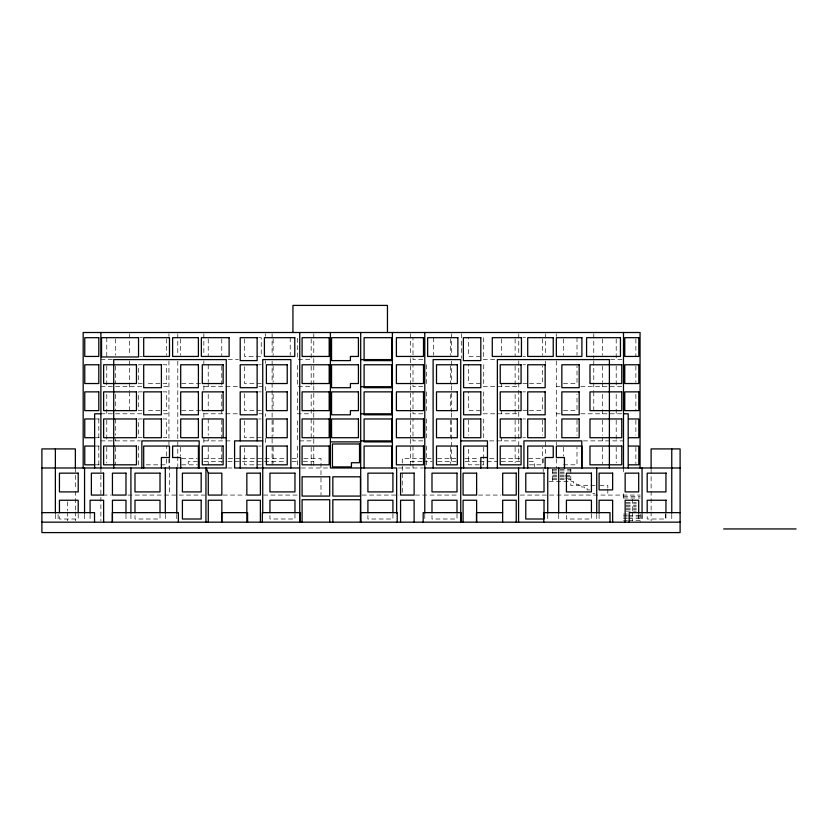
<?xml version="1.0" encoding="UTF-8"?>
<svg xmlns="http://www.w3.org/2000/svg" width="838" height="838" viewBox="0 0 838 838"><rect width="100%" height="100%" fill="white"/><g stroke="black" fill="none" stroke-linecap="round" stroke-linejoin="round"><path stroke-width="0.63" stroke-dasharray="4.19 3.14" d="M139.841 337.683L142.397 337.683M258.67 337.683L261.236 337.683L261.236 356.443L244.56 356.443L244.56 337.683M522.933 337.683L525.541 337.683M139.841 356.443L142.397 356.443M522.933 356.443L525.541 356.443M100.885 359.596L114.366 359.596M228.177 359.596L238.432 359.596M422.844 359.596L412.998 359.596L412.998 337.683M483.191 359.596L495.928 359.596M610.567 359.596L622.278 359.596M142.397 364.771L138.563 364.771L138.563 383.532L144.953 383.532M162.865 364.771L166.699 364.771L166.699 383.532L146.231 383.532M258.67 364.771L261.236 364.771M522.933 364.771L525.541 364.771M181.71 383.532L201.246 383.532M261.236 383.532L244.56 383.532L244.56 364.771M522.933 383.532L528.149 383.532M529.448 383.532L542.479 383.532L542.479 366.028M563.45 383.532L576.994 383.532L576.994 366.028M100.885 386.695L142.889 386.695M163.724 386.695L168.941 386.695M203.854 386.695L238.432 386.695M258.932 386.695L262.776 386.695M422.844 386.695L412.998 386.695L412.998 364.771M483.191 386.695L518.764 386.695M556.285 386.695L560.161 386.695M580.839 386.695L623.472 386.695M142.397 391.87L138.563 391.87L138.563 410.63L144.953 410.63M162.865 391.87L166.699 391.87L166.699 410.63L146.231 410.63M258.67 391.87L261.236 391.87M522.933 391.87L525.541 391.87M181.71 410.63L201.246 410.63M261.236 410.63L244.56 410.63L244.56 391.87M522.933 410.63L528.149 410.63M529.448 410.63L542.479 410.63L542.479 394.373M563.45 410.63L576.994 410.63L576.994 394.373M100.885 413.794L142.889 413.794M163.724 413.794L168.941 413.794M203.854 413.794L238.432 413.794M258.932 413.794L262.776 413.794M422.844 413.794L412.998 413.794L412.998 391.87M483.191 413.794L518.764 413.794M556.285 413.794L560.161 413.794M580.839 413.794L623.493 413.794M96.255 418.969L99.261 418.969M142.397 418.969L138.563 418.969L138.563 437.719L142.397 437.719M162.865 418.969L166.699 418.969L166.699 437.719L162.865 437.719M258.67 418.969L261.236 418.969M522.933 418.969L525.541 418.969M96.255 437.719L99.261 437.719M261.236 437.719L244.56 437.719L244.56 420.215M522.933 437.719L525.541 437.719M100.885 440.882L140.281 440.882M203.854 440.882L232.032 440.882M422.844 440.882L412.998 440.882L412.998 418.969M489.591 440.882L518.764 440.882M583.426 440.882L623.493 440.882M96.255 446.057L99.261 446.057M258.67 446.057L261.236 446.057M181.637 458.449L197.234 458.449M203.728 458.449L221.923 458.449M228.365 458.449L285.768 458.449M292.106 458.449L298.81 458.449M303.806 458.449L320.985 458.449L320.985 495.069M431.151 458.449L402.271 458.449L402.271 495.069M437.509 458.449L455.841 458.449M464.912 458.449L479.263 458.449M489.622 458.449L494.923 458.449M501.313 458.449L519.717 458.449M528.6 458.449L543.213 458.449L543.213 465.593M197.37 461.623L188.215 461.623L188.215 466.703M203.917 461.623L222.657 461.623M227.789 461.623L286.324 461.623M292.106 461.623L298.485 461.623M303.325 461.623L313.789 461.623M410.39 461.623L422.143 461.623M423.148 461.623L432.073 461.623M437.803 461.623L456.082 461.623M465.216 461.623L497.405 461.623M501.229 461.623L520.042 461.623M529.176 461.623L534.403 461.623L534.403 466.703M96.255 464.818L99.261 464.818M146.231 464.818L166.699 464.818L166.699 446.057M181.71 464.818L197.339 464.818M261.236 464.818L244.56 464.818L244.56 446.057M529.448 464.818L542.479 464.818L542.479 447.314M563.45 464.818L576.994 464.818L576.994 447.314M227.789 467.981L232.954 467.981M301.334 467.981L329.46 467.981M398.396 467.981L423.441 467.981M552.703 469.437L570.825 469.437M552.703 470.893L570.825 470.893M552.703 472.36L565.65 472.36M552.703 473.816L564.351 473.816M552.703 475.272L564.351 475.272M565.65 475.272L570.825 475.272M552.703 476.728L564.351 476.728M565.65 476.728L570.825 476.728M552.703 478.194L564.351 478.194M565.65 478.194L570.825 478.194M552.703 479.65L566.938 479.65M568.237 479.65L570.825 479.65M549.141 481.525L573.538 481.525L573.538 482.981L576.24 482.981L576.24 484.448L578.953 484.448L578.953 485.548M595.064 485.548L570.825 485.548L570.825 469.238M599.725 485.548L607.822 485.548L607.822 487.926M589.795 489.916L587.082 489.916L587.082 488.46L584.369 488.46L584.369 487.004L581.666 487.004L581.666 485.548M592.812 493.362L594.833 493.362M103.001 495.069L111.339 495.069M127.837 495.069L204.881 495.069M223.138 495.069L245.691 495.069M263.582 495.069L298.81 495.069M362.194 495.069L398.846 495.069M415.323 495.069L459.056 495.069M478.477 495.069L500.946 495.069M520.283 495.069L640.169 495.069M623.493 496.536L640.169 496.536M623.493 497.992L640.169 497.992M626.059 502.371L636.325 502.371M626.059 503.827L636.325 503.827M626.059 505.283L636.325 505.283M626.059 506.749L636.325 506.749M626.059 508.205L636.325 508.205M626.059 509.661L636.325 509.661M626.059 511.117L636.325 511.117M623.493 514.04L627.348 514.04M623.493 515.496L627.348 515.496M628.626 515.496L640.169 515.496M623.493 516.952L627.348 516.952M628.626 516.952L640.169 516.952M623.493 518.418L627.348 518.418M628.626 518.418L640.169 518.418M623.493 520.293L627.348 520.293M628.626 520.293L640.169 520.293M671.762 514.427L671.762 520.88M665.948 514.008L665.948 519.005L647.187 519.005L647.187 514.008M665.32 513.83L665.32 520.974M651.116 469.27L651.116 489.916M651.116 491.204L651.116 510.552M651.116 511.85L651.116 520.88M642.055 514.427L642.055 520.88M641.992 514.522L641.992 520.89M640.169 514.04L640.169 522.168M638.692 514.427L638.692 520.88M635.874 338.929L635.874 356.443M635.874 366.028L635.874 382.285M635.874 394.373L635.874 410.63M635.874 420.215L635.874 435.226M635.874 447.314L635.874 463.561M632.617 499.239L632.617 510.709M632.617 511.976L632.617 520.89M623.493 469.27L623.493 471.846M623.493 493.781L623.493 500.234M616.202 338.971L616.202 359.596M616.202 366.07L616.202 386.695M616.202 394.447L616.202 413.794M616.202 420.257L616.202 440.882M616.202 447.345L616.202 462.817M607.822 489.12L607.822 495.069M602.658 338.929L602.658 355.186M602.658 366.028L602.658 382.285M602.658 383.532L602.658 386.695M602.658 394.373L602.658 409.373M602.658 410.63L602.658 413.794M602.658 420.215L602.658 435.226M602.658 437.719L602.658 440.882M602.658 447.314L602.658 463.561M599.097 514.427L599.097 520.88M596.729 514.427L596.729 520.88M593.775 333.796L593.775 358.318M593.775 360.895L593.775 390.571M593.775 391.859L593.775 413.794M591.429 514.008L591.429 519.005L566.425 519.005L566.425 514.008M576.994 337.683L576.994 355.186M576.994 420.215L576.994 435.226M563.45 338.929L563.45 355.186M563.45 447.314L563.45 456.061M558.695 514.427L558.695 520.88M556.285 333.796L556.285 336.373M556.285 360.895L556.285 438.305M556.285 442.171L556.285 444.758M556.285 458.91L556.285 467.981M552.703 469.28L552.703 481.525M547.748 514.427L547.748 520.88M545.339 333.807L545.339 354.652M545.339 361.168L545.339 363.765M545.339 441.93L545.339 456.26M543.213 469.207L543.213 471.668M542.479 338.929L542.479 355.186M542.479 420.215L542.479 435.226M518.764 333.796L518.764 355.731M518.764 360.895L518.764 462.817M515.119 338.971L515.119 355.731M515.119 366.07L515.119 386.695M515.119 394.447L515.119 413.794M515.119 420.257L515.119 440.882M515.119 447.345L515.119 462.817M501.574 338.929L501.574 355.186M501.574 383.532L501.574 386.695M501.574 410.63L501.574 413.794M501.574 437.719L501.574 440.882M483.725 337.683L483.725 356.443L468.61 356.443L468.61 337.683M483.725 364.771L483.725 383.532L468.61 383.532L468.61 364.771M483.725 391.87L483.725 410.63L468.61 410.63L468.61 391.87M483.725 418.969L483.725 437.719M483.725 447.314L483.725 464.818L468.61 464.818L468.61 446.057M468.61 420.215L468.61 435.226M461.455 333.796L461.455 358.308M457.003 514.008L457.003 519.005L431.989 519.005L431.989 514.008M451.556 333.796L451.556 356.443M451.556 361.168L451.556 384.611M451.556 385.909L451.556 411.961M451.556 413.008L451.556 463.561M450.509 338.929L450.509 355.186M450.509 366.028L450.509 383.532M450.509 394.373L450.509 409.373M450.509 420.215L450.509 437.719M450.509 447.314L450.509 463.561M433.707 337.683L433.707 355.186M426.542 364.771L426.542 386.695M426.542 391.87L426.542 413.794M426.542 418.969L426.542 440.882M426.542 446.057L426.542 466.693M424.782 514.323L424.782 520.88M412.998 446.057L412.998 462.817M412.998 464.105L412.998 467.981M410.39 333.807L410.39 357.26M410.39 358.559L410.39 384.611M410.39 385.909L410.39 411.961M410.39 413.27L410.39 438.023M410.39 439.322L410.39 467.981M392.917 514.008L392.917 519.005L367.903 519.005L367.903 514.008M313.789 333.807L313.789 357.26M313.789 358.559L313.789 384.611M313.789 385.909L313.789 411.961M313.789 413.27L313.789 438.023M313.789 439.322L313.789 467.981M311.181 338.971L311.181 359.596L297.637 359.596L297.637 337.683M311.181 366.07L311.181 386.695L297.637 386.695L297.637 364.771M311.181 394.447L311.181 413.794L297.637 413.794L297.637 391.87M311.181 418.969L311.181 440.882L297.637 440.882L297.637 418.969M311.181 447.345L311.181 465.404M297.637 446.057L297.637 466.693M294.955 514.008L294.955 519.005L269.951 519.005L269.951 514.008M290.21 337.683L290.21 355.186M273.146 338.929L273.146 355.186M273.146 366.028L273.146 382.285M273.146 394.373L273.146 409.373M273.146 420.215L273.146 435.226M273.146 447.283L273.146 463.257M272.109 333.796L272.109 356.443M272.109 361.168L272.109 411.961M272.109 413.008L272.109 438.023M272.109 438.913L272.109 464.818M265.332 333.796L265.332 336.373M265.332 360.895L265.332 363.472M265.332 386.695L265.332 390.571M265.332 413.794L265.332 416.371M265.332 438.305L265.332 444.758M221.766 338.971L221.766 355.731M221.766 366.07L221.766 386.695M221.766 394.447L221.766 413.794M221.766 420.257L221.766 440.882M221.766 447.345L221.766 462.817M208.222 338.929L208.222 356.443M208.222 364.771L208.222 382.285M208.222 383.532L208.222 386.695M208.222 394.373L208.222 409.373M208.222 418.969L208.222 435.226M208.222 438.777L208.222 440.882M208.222 447.314L208.222 464.818M203.854 333.796L203.854 355.731M203.854 360.895L203.854 363.765M203.854 385.909L203.854 391.126M203.854 413.27L203.854 417.177M203.854 438.305L203.854 444.758M180.4 338.929L180.4 355.186M180.4 447.314L180.4 456.061M177.792 333.807L177.792 354.652M177.792 361.168L177.792 466.672M176.766 514.427L176.766 520.88M169.653 458.449L169.653 495.069M168.941 333.796L168.941 336.373M168.941 360.895L168.941 444.758M168.941 458.91L168.941 466.693M166.699 338.929L166.699 355.186M165.306 514.427L165.306 520.88M160.006 514.008L160.006 519.005L134.991 519.005L134.991 514.008M138.563 446.057L138.563 464.818M130.917 514.427L130.917 520.88M129.544 333.796L129.544 355.741M129.544 360.895L129.544 390.571M129.544 391.859L129.544 413.794M125.983 514.427L125.983 520.88M115.634 338.929L115.634 355.186M115.634 366.028L115.634 383.532M115.634 394.373L115.634 410.63M115.634 418.969L115.634 435.226M115.634 438.777L115.634 440.882M115.634 447.314L115.634 464.818M106.772 337.683L106.772 359.596M106.772 366.07L106.772 386.695M106.772 394.447L106.772 413.794M106.772 420.257L106.772 440.882M106.772 447.345L106.772 462.817M100.885 467.981L100.885 520.89M98.8 418.969L98.8 437.719M98.8 446.057L98.8 464.818M90.085 514.427L90.085 520.88M84.554 514.427L84.554 520.88M78.206 514.008L78.206 519.005L59.446 519.005L59.446 514.008M75.357 467.981L75.357 489.916M75.357 491.204L75.357 510.552M75.357 511.85L75.357 520.88M67.49 501.784L67.49 510.709M67.49 511.976L67.49 520.89M58.115 514.522L58.115 520.89M55.371 514.427L55.371 520.88"/><path stroke-width="1.26" d="M360.696 359.596L392.394 359.596M360.696 386.695L392.394 386.695M100.885 413.794L94.631 413.794L94.631 467.981M360.696 413.794L392.394 413.794M623.472 413.794L628.186 413.794L628.186 467.981M94.977 418.969L84.764 418.969L84.764 437.719L94.977 437.719M628.584 418.969L638.797 418.969L638.797 437.719L628.584 437.719M226.26 437.719L202.293 437.719L202.293 418.969L223.138 418.969L223.138 437.719M262.734 440.882L234.598 440.882L234.598 467.981L299.732 467.981M360.696 440.882L392.394 440.882M460.732 440.882L487.465 440.882L487.465 467.981M330.392 441.888L360.696 441.888M94.977 446.057L84.764 446.057L84.764 464.818L94.977 464.818M487.465 446.057L463.613 446.057L463.613 467.981M628.584 446.057L638.797 446.057L638.797 464.818L628.584 464.818M487.465 457.517L480.813 457.517L480.813 467.981M41.9 467.981L226.26 467.981L226.26 359.596L113.717 359.596L113.717 467.981M424.782 467.981L680.1 467.981M208.285 473.156L221.84 473.156L221.84 495.069L208.285 495.069L208.285 473.156L206.221 467.981M666.367 473.156L647.187 473.156L647.187 491.906L665.948 491.906L665.948 473.156M666.367 500.244L647.187 500.244L647.187 512.751M41.9 512.636L94.526 512.636L94.526 522.168M502.622 512.636L476.476 512.636L476.476 522.168M680.1 512.636L629.233 512.636L629.233 522.168M41.9 522.168L680.1 522.168M723.676 528.946L796.1 528.946M671.762 448.917L671.762 513.139M665.948 500.244L665.948 512.751M651.116 467.981L651.116 448.917L680.1 448.917L680.1 532.591L41.9 532.591L41.9 448.917L75.357 448.917L75.357 467.981M642.055 467.981L642.055 513.139M640.054 467.981L640.054 332.508L83.172 332.508L83.172 467.981M638.692 513.139L638.692 500.244L625.148 500.244L625.148 522.168M623.493 332.508L623.493 467.981M612.641 522.168L612.641 500.244L599.097 500.244L599.097 513.139M610.001 522.168L610.001 512.636L543.768 512.636L543.768 522.168M609.394 467.981L609.394 359.596L497.363 359.596L497.363 467.981M596.729 467.981L596.729 513.139M591.429 512.751L591.429 500.244L566.425 500.244L566.425 512.751M581.897 467.981L581.897 446.057L556.359 446.057L556.359 457.517L564.445 457.517L564.445 467.981M581.771 467.981L581.771 440.882L523.939 440.882L523.939 467.981M558.695 467.981L558.695 513.139M547.748 467.981L547.748 513.139M545.15 467.981L545.15 457.517L553.237 457.517L553.237 446.057L527.71 446.057L527.71 467.981M518.575 467.981L518.575 522.168M516.229 522.168L516.229 500.244L502.685 500.244L502.622 522.168M476.623 522.168L476.623 500.244L463.079 500.244L463.079 522.168M461.235 522.168L461.235 512.636L423.18 512.636L423.18 522.168M460.732 522.168L460.732 359.596L433.12 359.596L433.12 467.981M457.003 512.751L457.003 500.244L431.989 500.244L431.989 512.751M424.782 332.508L424.782 513.139M414.129 522.168L414.129 500.244L400.574 500.244L400.574 522.168M397.191 522.168L397.191 512.636L360.56 512.636L360.56 522.168M396.646 513.139L396.646 467.981L330.392 467.981L330.392 332.508M392.917 512.751L392.917 500.244L367.903 500.244L367.903 512.751M392.394 332.508L392.394 467.981M391.713 467.981L391.713 446.057L364.101 446.057L364.101 467.981M387.46 332.508L387.46 305.409L292.944 305.409L292.944 332.508M360.696 332.508L360.696 522.168M360.445 522.168L360.445 499.731L332.833 499.731L332.833 522.168M329.711 522.168L329.711 499.731L302.089 499.731L302.089 522.168M300.193 522.168L300.193 512.636L262.336 512.636L262.336 522.168M299.732 332.508L299.732 522.168M294.955 512.751L294.955 500.244L269.951 500.244L269.951 512.751M290.87 467.981L290.87 359.596L262.734 359.596L262.734 513.139M260.388 522.168L260.388 500.244L246.843 500.244L246.843 522.168M257.13 440.882L257.13 418.969L240.202 418.969L240.202 440.882M257.13 467.981L257.13 446.057L240.202 446.057L240.202 467.981M247.598 522.168L247.598 512.636L221.735 512.636L221.735 522.168M221.84 522.168L221.84 500.244L208.285 500.244L208.285 522.168M205.939 467.981L205.939 522.168M199.172 467.981L199.172 440.882L141.863 440.882L141.863 467.981M198.407 467.981L198.407 446.057L172.607 446.057L172.607 457.517L180.694 457.517L180.694 467.981M178.379 522.168L178.379 512.636L112.344 512.636L112.344 522.168M176.766 467.981L176.766 513.139M165.306 467.981L165.306 513.139M161.399 467.981L161.399 457.517L169.486 457.517L169.486 446.057L143.696 446.057L143.696 467.981M160.006 512.751L160.006 500.244L134.991 500.244L134.991 512.751M130.917 467.981L130.917 513.139M125.983 513.139L125.983 500.244L112.439 500.244L112.439 522.168M103.629 522.168L103.629 500.244L90.085 500.244L90.085 513.139M100.885 332.508L100.885 467.981M84.554 467.981L84.554 513.139M78.206 512.751L78.206 500.244L59.446 500.244L59.446 512.751M55.371 448.917L55.371 513.139M98.8 337.683L84.764 337.683L84.764 356.443L98.8 356.443L98.8 337.683M138.542 337.683L101.545 337.683L101.545 356.957L138.542 356.957L138.542 337.683M169.486 337.683L143.696 337.683L143.696 356.443L169.486 356.443L169.486 337.683M198.407 337.683L172.607 337.683L172.607 356.443L198.407 356.443L198.407 337.683M229.109 337.683L201.361 337.683L201.361 356.443L229.109 356.443L229.109 337.683M257.13 337.683L240.202 337.683L240.202 360.602L257.13 360.602L257.13 337.683M294.767 337.683L264.41 337.683L264.41 356.443L294.767 356.443L294.767 337.683M329.187 337.683L302.089 337.683L302.089 356.443L329.187 356.443L329.187 337.683M358.423 337.683L331.555 337.683L331.555 360.602L350.41 360.602L350.41 356.443L358.423 356.443L358.423 337.683M391.713 337.683L364.101 337.683L364.101 360.602L391.713 360.602L391.713 337.683M423.494 337.683L396.405 337.683L396.405 356.443L423.494 356.443L423.494 337.683M457.873 337.683L427.652 337.683L427.652 356.443L457.873 356.443L457.873 337.683M480.813 337.683L463.362 337.683L463.362 360.602L480.813 360.602L480.813 337.683M521.456 337.683L492.273 337.683L492.273 356.443L521.456 356.443L521.456 337.683M553.237 337.683L527.71 337.683L527.71 356.443L553.237 356.443L553.237 337.683M581.897 337.683L556.359 337.683L556.359 356.443L581.897 356.443L581.897 337.683M620.455 337.683L586.579 337.683L586.579 356.443L620.455 356.443L620.455 337.683M638.797 337.683L624.76 337.683L624.76 356.443L638.797 356.443L638.797 337.683M98.8 364.771L84.764 364.771L84.764 383.532L98.8 383.532L98.8 364.771M136.458 364.771L103.629 364.771L103.629 383.532L136.458 383.532L136.458 364.771M161.399 364.771L143.696 364.771L143.696 387.701L161.399 387.701L161.399 364.771M198.407 364.771L180.694 364.771L180.694 387.701L198.407 387.701L198.407 364.771M223.138 364.771L202.293 364.771L202.293 383.532L223.138 383.532L223.138 364.771M257.13 364.771L240.202 364.771L240.202 387.701L257.13 387.701L257.13 364.771M287.225 364.771L266.39 364.771L266.39 383.532L287.225 383.532L287.225 364.771M329.187 364.771L302.089 364.771L302.089 383.532L329.187 383.532L329.187 364.771M358.423 364.771L331.555 364.771L331.555 387.701L350.41 387.701L350.41 383.532L358.423 383.532L358.423 364.771M391.713 364.771L364.101 364.771L364.101 387.701L391.713 387.701L391.713 364.771M423.494 364.771L396.405 364.771L396.405 383.532L423.494 383.532L423.494 364.771M457.349 364.771L436.504 364.771L436.504 383.532L457.349 383.532L457.349 364.771M480.813 364.771L463.613 364.771L463.613 387.701L480.813 387.701L480.813 364.771M521.079 364.771L500.234 364.771L500.234 383.532L521.079 383.532L521.079 364.771M545.15 364.771L527.71 364.771L527.71 387.701L545.15 387.701L545.15 364.771M579.173 364.771L561.848 364.771L561.848 387.701L579.173 387.701L579.173 364.771M621.765 364.771L589.983 364.771L589.983 383.532L621.765 383.532L621.765 364.771M638.797 364.771L624.76 364.771L624.76 383.532L638.797 383.532L638.797 364.771M98.8 391.87L84.764 391.87L84.764 410.63L98.8 410.63L98.8 391.87M136.458 391.87L103.629 391.87L103.629 410.63L136.458 410.63L136.458 391.87M161.399 391.87L143.696 391.87L143.696 414.8L161.399 414.8L161.399 391.87M198.407 391.87L180.694 391.87L180.694 414.8L198.407 414.8L198.407 391.87M223.138 391.87L202.293 391.87L202.293 410.63L223.138 410.63L223.138 391.87M257.13 391.87L240.202 391.87L240.202 414.8L257.13 414.8L257.13 391.87M287.225 391.87L266.39 391.87L266.39 410.63L287.225 410.63L287.225 391.87M329.187 391.87L302.089 391.87L302.089 410.63L329.187 410.63L329.187 391.87M358.423 391.87L331.555 391.87L331.555 414.8L350.41 414.8L350.41 410.63L358.423 410.63L358.423 391.87M391.713 391.87L364.101 391.87L364.101 414.8L391.713 414.8L391.713 391.87M423.494 391.87L396.405 391.87L396.405 410.63L423.494 410.63L423.494 391.87M457.349 391.87L436.504 391.87L436.504 410.63L457.349 410.63L457.349 391.87M480.813 391.87L463.613 391.87L463.613 414.8L480.813 414.8L480.813 391.87M521.079 391.87L500.234 391.87L500.234 410.63L521.079 410.63L521.079 391.87M545.15 391.87L527.71 391.87L527.71 414.8L545.15 414.8L545.15 391.87M579.173 391.87L561.848 391.87L561.848 414.8L579.173 414.8L579.173 391.87M621.765 391.87L589.983 391.87L589.983 410.63L621.765 410.63L621.765 391.87M638.797 391.87L624.76 391.87L624.76 410.63L638.797 410.63L638.797 391.87M136.458 418.969L103.629 418.969L103.629 437.719L136.458 437.719L136.458 418.969M161.399 418.969L143.696 418.969L143.696 437.719L161.399 437.719L161.399 418.969M198.407 418.969L180.694 418.969L180.694 437.719L198.407 437.719L198.407 418.969M287.225 418.969L266.39 418.969L266.39 437.719L287.225 437.719L287.225 418.969M329.187 418.969L302.089 418.969L302.089 437.719L329.187 437.719L329.187 418.969M358.423 418.969L331.555 418.969L331.555 437.719L358.423 437.719L358.423 418.969M391.713 418.969L364.101 418.969L364.101 441.888L391.713 441.888L391.713 418.969M423.494 418.969L396.405 418.969L396.405 437.719L423.494 437.719L423.494 418.969M457.349 418.969L436.504 418.969L436.504 437.719L457.349 437.719L457.349 418.969M480.813 418.969L463.613 418.969L463.613 437.719L480.813 437.719L480.813 418.969M521.079 418.969L500.234 418.969L500.234 437.719L521.079 437.719L521.079 418.969M545.15 418.969L527.71 418.969L527.71 437.719L545.15 437.719L545.15 418.969M579.173 418.969L561.848 418.969L561.848 437.719L579.173 437.719L579.173 418.969M621.765 418.969L589.983 418.969L589.983 437.719L621.765 437.719L621.765 418.969M359.523 443.972L332.435 443.972L332.435 466.902L351.436 466.902L351.436 462.733L359.523 462.733L359.523 443.972M136.458 446.057L103.629 446.057L103.629 464.818L136.458 464.818L136.458 446.057M223.138 446.057L202.293 446.057L202.293 464.818L223.138 464.818L223.138 446.057M287.225 446.057L266.39 446.057L266.39 464.818L287.225 464.818L287.225 446.057M329.187 446.057L302.089 446.057L302.089 464.818L329.187 464.818L329.187 446.057M423.494 446.057L396.405 446.057L396.405 464.818L423.494 464.818L423.494 446.057M457.349 446.057L436.504 446.057L436.504 464.818L457.349 464.818L457.349 446.057M521.079 446.057L500.234 446.057L500.234 464.818L521.079 464.818L521.079 446.057M621.765 446.057L589.983 446.057L589.983 464.818L621.765 464.818L621.765 446.057M78.206 473.156L59.446 473.156L59.446 491.906L78.206 491.906L78.206 473.156M103.629 473.156L91.373 473.156L91.373 495.069L103.629 495.069L103.629 473.156M125.983 473.156L112.439 473.156L112.439 495.069L125.983 495.069L125.983 473.156M160.006 473.156L134.991 473.156L134.991 491.906L160.006 491.906L160.006 473.156M201.172 473.156L182.412 473.156L182.412 491.906L201.172 491.906L201.172 473.156M260.388 473.156L246.843 473.156L246.843 495.069L260.388 495.069L260.388 473.156M294.955 473.156L269.951 473.156L269.951 491.906L294.955 491.906L294.955 473.156M392.917 473.156L367.903 473.156L367.903 491.906L392.917 491.906L392.917 473.156M414.129 473.156L400.574 473.156L400.574 495.069L414.129 495.069L414.129 473.156M457.003 473.156L431.989 473.156L431.989 491.906L457.003 491.906L457.003 473.156M476.623 473.156L463.079 473.156L463.079 495.069L476.623 495.069L476.623 473.156M516.229 473.156L502.685 473.156L502.685 495.069L516.229 495.069L516.229 473.156M544.019 473.156L525.782 473.156L525.782 491.906L544.019 491.906L544.019 473.156M591.429 473.156L566.425 473.156L566.425 491.906L591.429 491.906L591.429 473.156M612.641 473.156L599.097 473.156L599.097 489.895L612.641 489.895L612.641 473.156M638.692 473.156L625.148 473.156L625.148 491.906L638.692 491.906L638.692 473.156M329.711 476.801L302.089 476.801L302.089 496.075L329.711 496.075L329.711 476.801M360.445 476.801L332.833 476.801L332.833 496.075L360.445 496.075L360.445 476.801M201.172 500.244L182.412 500.244L182.412 519.005L201.172 519.005L201.172 500.244M544.019 500.244L525.782 500.244L525.782 519.005L544.019 519.005L544.019 500.244"/></g></svg>
